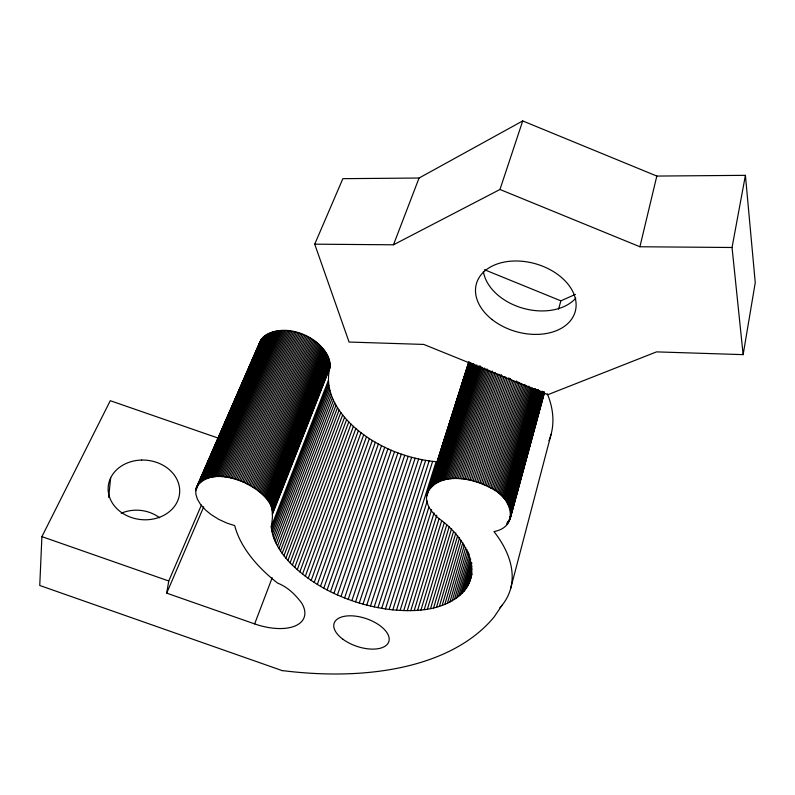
<?xml version="1.0" encoding="UTF-8"?>
<svg xmlns="http://www.w3.org/2000/svg" width="795" height="795" viewBox="0 0 795 795"><rect width="100%" height="100%" fill="white"/><g stroke="black" fill="none" stroke-linecap="round" stroke-linejoin="round"><path stroke-width="1.19" d="M196.445 487.255C212.245 464.161 253.933 482.277 267.587 499.995C273.987 507.429 272.764 517.873 271.234 526.777C272.586 540.689 280.724 552.903 290.096 562.84C316.301 589.353 352.563 604.429 389.133 609.467L436.127 461.736C409.107 459.093 382.663 449.175 361 432.728C341.423 417.822 323.088 393.714 329.935 367.638C330.7 337.756 278.24 316.162 260.025 341.602L195.789 489.79L195.888 494.361L197.428 499.21L200.35 504.159L205.488 509.963L210.943 514.474L218.585 519.274L227.042 523.15L234.724 525.624L235.35 527.94A145.048 79.659 18.9 0 0 277.664 583.132C287.561 586.948 295.174 594.501 301.454 602.719A46.438 23.472 20.8 0 1 295.7 625.695A46.438 23.472 20.8 0 1 254.639 623.906L166.702 593.149L168.759 580.986L201.393 505.123M218.118 438.065L110.276 400.7L41.906 536.625L39.75 585.478L282.454 670.702M468.573 362.679L427.044 493.427C424.351 503.543 431.794 512.964 439.297 518.847C460.543 533.713 484.354 566.895 463.763 591.55C444.892 611.345 414.583 612.259 389.133 609.467M258.713 346.968L258.792 346.034M108.637 497.382L110.654 477.904M743.136 354.64L755.25 282.662L745.412 175.337L656.819 176.063L522.712 120.929L419.064 178.03L342.864 178.666L314.721 244.174L349.065 342.039L423.795 344.434L547.874 394.678L656.551 351.877L743.136 354.64L732.046 247.493L745.412 175.337M314.721 244.174L393.475 244.8L499.966 189.478L639.915 246.758L656.819 176.063M282.404 670.592A329.349 181.161 23 0 0 494.381 616.612L502.023 605.283A145.048 79.659 18.9 0 0 495.136 533.077L493.963 531.587C521.301 526.37 510.281 495.424 490.714 488.001C472.25 477.845 438.91 470.769 427.044 493.427M510.658 588.509L551.084 434.328M510.45 510.271L542.617 392.342M506.733 524.511L507.389 522.116M510.658 511.334L543.104 392.233M507.419 523.716L508.065 521.321M510.797 512.387L543.542 392.114M508.045 522.891L508.691 520.496M510.867 513.431L543.909 391.995M508.611 522.047L510.241 516.064M513.173 505.292L514.146 501.705M516.422 493.327L517.396 489.74M519.682 481.363L521.301 475.38M521.957 472.985L522.931 469.398M523.587 467.003L524.561 463.415M526.837 455.038L528.466 449.056M529.122 446.661L530.096 443.073M530.742 440.678L531.726 437.091M536.277 420.336L537.261 416.749M539.537 408.372L541.166 402.389M541.812 399.994L542.786 396.407M509.118 521.172L544.217 391.856M509.555 520.278L544.138 392.899M509.943 519.354L544.327 392.74M510.261 518.41L544.436 392.611M508.432 504.885L539.845 390.454M508.969 505.968L540.332 391.547M509.436 507.051L541.077 391.448M509.843 508.124L541.753 391.349M510.181 509.207L542.379 391.249M506.465 501.645L537.39 389.58M507.18 502.718L538.374 389.471M507.846 503.801L538.98 390.554M259.12 344.205L260.025 341.602M503.951 498.465L534.409 388.785M504.845 499.518L535.572 388.636M558.567 309.126L560.863 300.828L575.431 294.389M505.69 500.572L536.347 389.699M500.93 495.384L530.931 388.099M501.993 496.398L532.253 387.92M502.997 497.422L533.187 388.934M497.432 492.443L527.323 386.39M498.644 493.407L528.794 386.151M499.817 494.381L529.887 387.115M467.728 585.905L471.773 571.625M494.868 490.595L524.919 384.571M468.762 583.898L471.803 573.175M469.646 581.821L471.673 574.666M470.382 579.694L471.982 573.92M496.169 491.509L526.141 385.476M462.163 593.289L470.958 562.453M492.135 488.836L522.007 384.045M463.763 591.55L471.872 563.049M493.526 489.7L523.319 384.889M465.224 589.731L471.982 565.97M466.546 587.853L471.952 568.822M456.569 598.059L469.229 553.966M489.253 487.186L519.294 382.445M458.566 596.538L469.835 557.176M490.714 488.001L520.665 383.23M460.424 594.948L470.66 559.124M452.216 600.841L466.993 549.713M486.232 485.656L516.442 380.964M454.452 599.49L468.166 551.879M487.752 486.411L517.883 381.689M483.092 484.264L513.133 380.815M449.871 602.113L465.711 547.477M484.672 484.94L514.633 381.471M479.872 483.002L510.43 378.43M444.842 604.399L462.829 542.776M481.492 483.608L511.622 380.199M447.406 603.296L464.32 545.161M439.397 606.337L459.58 537.758M476.573 481.889L506.952 378.569M442.169 605.412L461.249 540.312M478.232 482.426L508.87 377.883M473.224 480.925L504.129 376.502M436.525 607.181L457.642 535.75M474.903 481.392L505.719 376.919M469.845 480.13L501.277 374.594M433.573 607.927L455.813 533.018M471.534 480.508L502.529 376.115M427.412 609.159L451.59 528.486M466.456 479.504L498.058 374.038M468.156 479.792L499.667 374.296M430.532 608.592L453.557 531.388M463.088 479.037L495.215 372.477M424.212 609.646L449.195 526.688M464.777 479.246L496.458 373.829M459.758 478.749L492.403 371.096M420.943 610.033L446.74 524.809M461.418 478.868L493.625 372.358M456.489 478.63L489.283 371.066M417.614 610.331L444.236 522.832M458.119 478.67L490.833 371.056M453.299 478.689L486.967 368.86M414.215 610.54L441.672 520.775M454.889 478.64L488.12 369.943M448.718 479.107L482.953 368.234M450.218 478.918L484.384 368.005M410.767 610.659L439.059 518.628M451.749 478.789L485.487 368.999M445.816 479.594L480.915 366.465M447.247 479.325L481.919 367.33M407.259 610.679L436.773 515.22M400.114 610.461L431.625 509.704M441.752 480.627L477.388 366.475M443.063 480.24L478.64 366.038M403.711 610.62L434.09 512.904M444.425 479.892L479.941 365.64M396.486 610.222L428.883 507.19M436.942 482.565L474.158 364.19M438.075 482.028L474.873 364.776M439.257 481.522L475.629 365.412M440.48 481.055L476.811 364.895M392.819 609.884L427.243 501.049M432.083 485.795L470.948 362.927M432.947 485.089L471.415 363.345M433.861 484.403L471.932 363.802M434.835 483.758L472.498 364.289M435.869 483.141L473.482 363.623M426.796 494.381L468.891 361.705M426.617 495.365L468.971 362.152M426.498 496.348L469.09 362.421M426.816 496.179L427.939 492.652M428.684 490.296L433.543 475.003M435.034 470.292L439.138 457.344M440.629 452.643L443.998 442.05M446.979 432.639L449.592 424.401M453.329 412.635L457.433 399.686M459.669 392.631L468.633 364.388M429.23 488.935L469.279 362.699M458.914 396.029L460.782 390.146M429.857 488.11L469.517 363.007M430.542 487.305L469.815 363.345M431.288 486.54L470.541 362.53M385.426 608.96L432.649 461.368M381.699 608.364L429.161 460.911M377.953 607.688L425.653 460.365M374.216 606.923L422.155 459.729M370.46 606.068L418.647 459.013M366.724 605.144L415.149 458.198M499.966 189.478L522.712 120.929M362.987 604.13L411.661 457.314M359.26 603.037L408.193 456.33M355.554 601.875L404.744 455.277M351.867 600.632L401.316 454.134M348.21 599.311L397.917 452.911M344.593 597.919L394.549 451.61M341.005 596.459L391.22 450.238M337.458 594.918L387.94 448.787M333.96 593.328L384.701 447.267M330.511 591.659L381.511 445.677M327.123 589.93L378.38 444.007M323.794 588.141L375.31 442.288M320.524 586.293L372.308 440.49M317.334 584.395L369.367 438.641M314.204 582.437L366.495 436.723M311.163 580.43L363.713 434.756M308.202 578.372L361 432.728M305.32 576.266L358.366 430.651M302.537 574.119L355.832 428.525M299.844 571.933L353.387 426.359M297.25 569.707L351.032 424.142M294.756 567.451L348.776 421.887M292.371 565.156L346.62 419.591M287.929 560.495L342.635 414.901M290.096 562.84L344.573 417.256M285.892 558.13L340.807 412.506M283.964 555.735L339.097 410.091M280.486 550.915L336.027 405.202M254.639 623.906L272.198 577.726M282.155 553.33L337.507 407.656M277.525 546.056L333.453 400.253M393.475 244.8L419.064 178.03M278.936 548.49L334.675 402.727M276.243 543.621L332.35 397.758M274.096 538.752L330.541 392.77M275.1 541.176L331.386 395.264M271.94 531.517L328.842 385.307M272.516 533.912L329.269 387.791M273.232 536.327L329.836 390.275M271.234 526.777L328.395 380.398M271.512 529.132L328.544 382.842M272.188 509.973L330.054 362.848M272.327 510.927L330.144 363.842M272.407 511.861L330.173 364.816M272.427 512.785L330.144 365.77M272.387 513.689L330.064 366.714M272.288 514.574L329.935 367.638M270.608 505.044L328.782 357.8M271.045 506.047L329.15 358.823M271.423 507.041L329.458 359.837M271.731 508.035L329.706 360.851M271.989 509.009L329.905 361.854M268.303 501.009L326.795 353.696M268.968 502.013L327.371 354.719M269.565 503.026L327.898 355.743M270.121 504.04L328.365 356.766M265.997 497.978L324.767 350.645M266.822 498.982L325.493 351.658M267.587 499.995L326.169 352.672M263.234 495.007L322.293 347.673M264.208 495.991L323.168 348.657M265.132 496.984L323.992 349.641M261.158 493.079L320.425 345.765M262.221 494.043L321.379 346.709M257.709 490.296L317.314 343.013M258.902 491.211L318.388 343.907M260.054 492.135L319.431 344.831M255.225 488.528L315.049 341.284M256.487 489.402L316.191 342.138M252.601 486.858L312.654 339.654M253.923 487.683L313.866 340.459M248.438 484.523L308.838 337.408M249.849 485.268L310.139 338.133M251.24 486.053L311.411 338.879M245.546 483.102L306.184 336.066M246.997 483.797L307.526 336.722M242.574 481.81L303.442 334.844M244.065 482.446L304.823 335.44M239.553 480.647L300.649 333.761M241.074 481.214L302.06 334.288M236.493 479.623L297.817 332.827M238.023 480.12L299.238 333.274M231.882 478.352L293.534 331.714M233.422 478.739L294.965 332.042M234.962 479.166L296.396 332.419M228.831 477.706L290.682 331.157M230.351 478.014L292.113 331.416M225.8 477.209L287.86 330.77M227.31 477.437L289.271 330.949M221.378 476.762L283.706 330.501M222.829 476.871L285.077 330.551M224.309 477.02L286.458 330.641M217.134 476.682L279.711 330.591M218.526 476.672L281.023 330.521M219.937 476.692L282.354 330.491M213.139 476.97L275.935 331.058M214.441 476.831L277.167 330.859M215.773 476.742L278.429 330.71M166.702 593.149L203.689 506.852M209.453 477.616L272.427 331.883M210.645 477.358L273.559 331.575M211.877 477.149L274.732 331.296M205.09 479.017L268.243 333.522M206.114 478.61L269.227 333.055M207.187 478.242L270.26 332.628M208.3 477.914L271.324 332.24M195.699 490.674L197.667 486.152M205.06 469.199L206.541 465.81M209.006 460.166L210.486 456.777M213.935 448.867L214.918 446.601M219.36 436.435L220.831 433.046M229.705 412.704L231.186 409.316M233.651 403.661L235.131 400.273M238.58 392.362L239.563 390.106M241.541 385.585L243.022 382.196M244.005 379.93L245.486 376.542M251.896 361.854L253.367 358.466M254.36 356.2L255.841 352.811M199.297 482.823L262.589 337.726M199.972 482.187L263.254 337.03M200.698 481.571L263.97 336.365M201.473 480.995L264.735 335.728M202.308 480.448L265.54 335.122M203.192 479.941L266.404 334.556M204.116 479.455L267.299 334.019M196.166 488.08L260.889 339.972M195.948 488.925L261.406 339.197M195.789 489.79L209.602 458.139M210.595 455.883L217.492 440.052M218.486 437.797L231.802 407.279M232.786 405.013L242.157 383.538M243.151 381.282L258.932 345.109M198.68 483.499L261.972 338.441M499.896 607.748L502.023 605.283M639.915 246.758L732.046 247.493M41.906 536.625L168.759 580.986M484.473 269.724L560.863 300.828M547.328 393.873A134.226 84.2 18.6 0 1 548.977 440.629M121.228 513.232A34.235 29.137 4.7 0 1 159.676 517.823M575.799 298.195A50.651 35.417 15.6 0 1 522.603 308.132A50.651 35.417 15.6 0 1 483.39 271.443M141.669 460.057L140.288 460.106A35.845 29.812 5.6 0 0 110.555 478.113A35.845 29.812 5.6 0 0 117.223 508.999L118.187 509.903A35.845 29.812 5.6 0 0 177.285 501.715A35.845 29.812 5.6 0 0 141.669 460.057M343.043 639.329A28.839 14.628 18.7 0 0 388.616 642.181A28.839 14.628 18.7 0 0 352.771 615.886A28.839 14.628 18.7 0 0 343.043 639.329M492.204 319.65A51.327 35.278 15.8 0 0 575.043 312.187A51.327 35.278 15.8 0 0 510.171 261.237A51.327 35.278 15.8 0 0 492.204 319.65"/></g></svg>
